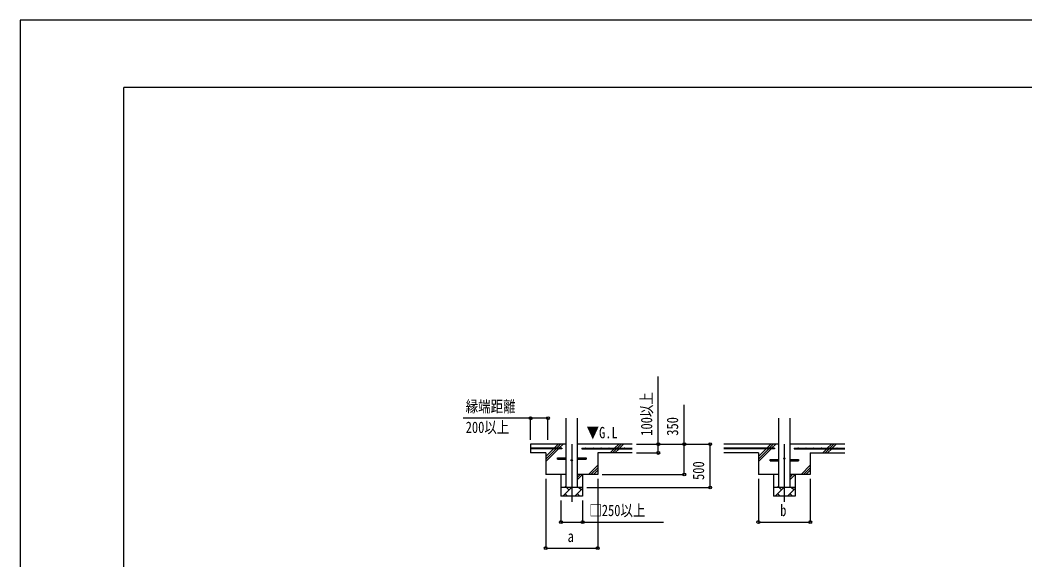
# Model space of a CAD drawing. Units: millimetres, scale not verified. Extents: x -16820 to 16820, y -11880 to 11880.
# Drawn here: x -16820 to -5205, y 5643 to 11880 of the extents above; entities that cross this region are included whole.
import ezdxf
from ezdxf.enums import TextEntityAlignment as Align

# ---------------------------------------------------------------- set-up
doc = ezdxf.new("R2010")
doc.units = ezdxf.units.MM
doc.header["$LTSCALE"] = 60
for name, color, linetype in [('0-2_USER1', 3, 'Continuous'), ('0-3_YKK_12', 2, 'Continuous'), ('0-4_YKK_13', 4, 'Continuous'), ('0-5_YKK_A1', 4, 'Continuous'), ('0-6_YKK_D', 6, 'Continuous'), ('0-7_YKK_ZWAK', 7, 'Continuous')]:
    doc.layers.add(name, color=color, linetype=linetype)
doc.styles.add('ＭＳ ゴシック', font='')
doc.styles.get('ＭＳ ゴシック').set_extended_font_data('MS Gothic')

msp = doc.modelspace()

# ---------------------------------------------------------------- linework, layer by layer
at = {"layer": '0-3_YKK_12'}
for p, q in [((-10443.29, 6979.57), (-10443.29, 6313.62)), ((-7985.9, 6979.57), (-7985.9, 6313.62))]:
    msp.add_line(p, q, dxfattribs=at)
at = {"layer": '0-4_YKK_13'}
for p, q in [((-10608.29, 6822.57), (-10505.79, 6822.57)), ((-10608.29, 6806.57), (-10608.29, 6822.57)), ((-10608.29, 6806.57), (-10505.79, 6806.57)), ((-10380.79, 6822.57), (-10278.29, 6822.57)), ((-10380.79, 6806.57), (-10278.29, 6806.57)), ((-10278.29, 6822.57), (-10278.29, 6806.57)), ((-8150.9, 6802.57), (-8048.4, 6802.57)), ((-8150.9, 6786.57), (-8150.9, 6802.57)), ((-8150.9, 6786.57), (-8048.4, 6786.57)), ((-7923.4, 6802.57), (-7820.9, 6802.57)), ((-7923.4, 6786.57), (-7820.9, 6786.57)), ((-7820.9, 6802.57), (-7820.9, 6786.57))]:
    msp.add_line(p, q, dxfattribs=at)
for centre in [(-10443.29, 6794.57), (-7985.9, 6814.57)]:
    msp.add_circle(centre, 8, dxfattribs=at)
at = {"layer": '0-5_YKK_A1'}
for p, q in [((-10505.79, 6479.57), (-10505.79, 7279.57)), ((-10380.79, 7279.57), (-10380.79, 6479.57)), ((-8048.4, 6479.57), (-8048.4, 7279.57)), ((-7923.4, 7279.57), (-7923.4, 6479.57)), ((-10505.79, 6979.57), (-10918.29, 6979.57)), ((-10918.29, 6979.57), (-10918.29, 6879.57)), ((-10647.36, 6932.07), (-10599.86, 6979.57)), ((-10619.08, 6932.07), (-10571.58, 6979.57)), ((-10590.79, 6932.07), (-10543.29, 6979.57)), ((-9743.29, 6979.57), (-10380.79, 6979.57)), ((-9947.36, 6932.07), (-9899.86, 6979.57)), ((-9919.08, 6932.07), (-9871.58, 6979.57)), ((-9890.79, 6932.07), (-9843.29, 6979.57)), ((-8048.4, 6979.57), (-8685.9, 6979.57)), ((-8189.97, 6932.07), (-8142.47, 6979.57)), ((-8161.69, 6932.07), (-8114.19, 6979.57)), ((-8133.4, 6932.07), (-8085.9, 6979.57)), ((-7285.9, 6979.57), (-7923.4, 6979.57)), ((-7489.97, 6932.07), (-7442.47, 6979.57)), ((-7461.69, 6932.07), (-7414.19, 6979.57)), ((-7433.4, 6932.07), (-7385.9, 6979.57)), ((-10558.29, 6932.07), (-10918.29, 6932.07)), ((-10558.29, 6927.07), (-10918.29, 6927.07)), ((-10743.29, 6879.57), (-10918.29, 6879.57)), ((-10743.29, 6779.57), (-10595.79, 6927.07)), ((-10743.29, 6836.13), (-10652.36, 6927.07)), ((-10743.29, 6807.85), (-10624.08, 6927.07)), ((-10743.29, 6879.57), (-10743.29, 6629.57)), ((-10558.29, 6932.07), (-10558.29, 6927.07)), ((-10328.29, 6932.07), (-9743.29, 6932.07)), ((-10328.29, 6932.07), (-10328.29, 6927.07)), ((-10328.29, 6927.07), (-9743.29, 6927.07)), ((-9743.29, 6879.57), (-10143.29, 6879.57)), ((-10143.29, 6879.57), (-10143.29, 6629.57)), ((-9999.86, 6879.57), (-9952.36, 6927.07)), ((-9971.58, 6879.57), (-9924.08, 6927.07)), ((-9943.29, 6879.57), (-9895.79, 6927.07)), ((-8100.9, 6932.07), (-8685.9, 6932.07)), ((-8100.9, 6927.07), (-8685.9, 6927.07)), ((-8285.9, 6879.57), (-8685.9, 6879.57)), ((-8285.9, 6779.57), (-8138.4, 6927.07)), ((-8285.9, 6836.13), (-8194.97, 6927.07)), ((-8285.9, 6807.85), (-8166.69, 6927.07)), ((-8285.9, 6879.57), (-8285.9, 6629.57)), ((-8100.9, 6932.07), (-8100.9, 6927.07)), ((-7870.9, 6932.07), (-7285.9, 6932.07)), ((-7870.9, 6932.07), (-7870.9, 6927.07)), ((-7870.9, 6927.07), (-7285.9, 6927.07)), ((-7685.9, 6879.57), (-7685.9, 6629.57)), ((-7685.9, 6879.57), (-7285.9, 6879.57)), ((-7542.47, 6879.57), (-7494.97, 6927.07)), ((-7514.19, 6879.57), (-7466.69, 6927.07)), ((-7485.9, 6879.57), (-7438.4, 6927.07)), ((-10505.79, 6629.57), (-10743.29, 6629.57)), ((-10568.29, 6629.57), (-10568.29, 6379.57)), ((-10380.79, 6567.9), (-10319.12, 6629.57)), ((-10380.79, 6596.18), (-10347.41, 6629.57)), ((-10143.29, 6629.57), (-10380.79, 6629.57)), ((-10318.29, 6629.57), (-10318.29, 6379.57)), ((-10249.86, 6629.57), (-10143.29, 6736.13)), ((-10221.58, 6629.57), (-10143.29, 6707.85)), ((-10193.29, 6629.57), (-10143.29, 6679.57)), ((-8048.4, 6629.57), (-8285.9, 6629.57)), ((-8110.9, 6629.57), (-8110.9, 6379.57)), ((-7923.4, 6567.9), (-7861.73, 6629.57)), ((-7923.4, 6596.18), (-7890.02, 6629.57)), ((-7685.9, 6629.57), (-7923.4, 6629.57)), ((-7860.9, 6629.57), (-7860.9, 6379.57)), ((-7792.47, 6629.57), (-7685.9, 6736.13)), ((-7764.19, 6629.57), (-7685.9, 6707.85)), ((-7735.9, 6629.57), (-7685.9, 6679.57)), ((-10318.29, 6479.57), (-10568.29, 6479.57)), ((-10547.55, 6379.57), (-10447.55, 6479.57)), ((-10525.69, 6479.57), (-10505.79, 6499.47)), ((-10519, 6408.12), (-10490.45, 6379.57)), ((-10476.11, 6451.01), (-10504.66, 6479.57)), ((-10406.13, 6379.57), (-10318.29, 6467.41)), ((-10377.58, 6408.12), (-10349.03, 6379.57)), ((-10334.69, 6451.01), (-10363.24, 6479.57)), ((-7860.9, 6479.57), (-8110.9, 6479.57)), ((-8090.17, 6379.57), (-7990.17, 6479.57)), ((-8068.3, 6479.57), (-8048.4, 6499.47)), ((-8061.61, 6408.12), (-8033.06, 6379.57)), ((-8018.72, 6451.01), (-8047.27, 6479.57)), ((-7948.74, 6379.57), (-7860.9, 6467.41)), ((-7920.19, 6408.12), (-7891.64, 6379.57)), ((-7877.3, 6451.01), (-7905.85, 6479.57)), ((-10318.29, 6379.57), (-10568.29, 6379.57)), ((-7860.9, 6379.57), (-8110.9, 6379.57))]:
    msp.add_line(p, q, dxfattribs=at)
for centre in [(-10873.29, 6934.57), (-10783.29, 6934.57), (-10693.29, 6934.57), (-10603.29, 6934.57), (-10283.29, 6934.57), (-10193.29, 6934.57), (-10103.29, 6934.57), (-10013.29, 6934.57), (-9923.29, 6934.57), (-9833.29, 6934.57), (-8595.9, 6934.57), (-8505.9, 6934.57), (-8415.9, 6934.57), (-8325.9, 6934.57), (-8235.9, 6934.57), (-8145.9, 6934.57), (-7825.9, 6934.57), (-7735.9, 6934.57), (-7645.9, 6934.57), (-7555.9, 6934.57), (-7465.9, 6934.57), (-7375.9, 6934.57)]:
    msp.add_circle(centre, 2.5, dxfattribs=at)
at = {"layer": '0-6_YKK_D'}
for p, q in [((-10918.29, 7030.57), (-10918.29, 7280.57)), ((-10718.29, 7030.57), (-10718.29, 7280.57)), ((-9693.29, 6979.57), (-9442.29, 6979.57)), ((-9693.29, 6979.57), (-8842.29, 6979.57)), ((-9693.29, 6979.57), (-9142.29, 6979.57)), ((-8843.29, 6479.57), (-8843.29, 6979.57)), ((-9693.29, 6879.57), (-9442.29, 6879.57)), ((-10093.29, 6629.57), (-9142.29, 6629.57)), ((-10743.29, 6579.57), (-10743.29, 5778.57)), ((-10142.29, 6579.57), (-10142.29, 5778.57)), ((-8285.9, 6579.57), (-8285.9, 6078.57)), ((-7685.9, 6579.57), (-7685.9, 6078.57)), ((-10268.29, 6479.57), (-8842.29, 6479.57)), ((-10568.29, 6329.57), (-10568.29, 6078.57)), ((-10318.29, 6329.57), (-10318.29, 6078.57)), ((-8285.9, 6079.57), (-7685.9, 6079.57)), ((-10743.29, 5779.57), (-10142.29, 5779.57))]:
    msp.add_line(p, q, dxfattribs=at)
for points in [[(-9443.29, 6879.57), (-9443.29, 6979.57), (-9443.29, 7760.37)], [(-9143.29, 6629.57), (-9143.29, 6979.57), (-9143.29, 7433.97)], [(-10718.29, 7279.57), (-10918.29, 7279.57), (-11699.09, 7279.57)], [(-10568.29, 6079.57), (-10318.29, 6079.57), (-9383.89, 6079.57)]]:
    msp.add_lwpolyline(points, dxfattribs=at)
for centre in [(-10918.29, 7279.57), (-10718.29, 7279.57), (-9443.29, 6979.57), (-9143.29, 6979.57), (-8843.29, 6979.57), (-9443.29, 6879.57), (-9143.29, 6629.57), (-8843.29, 6479.57), (-10568.29, 6079.57), (-10318.29, 6079.57), (-8285.9, 6079.57), (-7685.9, 6079.57), (-10743.29, 5779.57), (-10142.29, 5779.57)]:
    msp.add_circle(centre, 17, dxfattribs=at)
at = {"layer": '0-7_YKK_ZWAK'}
for p in [(15580.08, 11100), (-15619.92, -10100)]:
    msp.add_line(p, (-15619.92, 11100), dxfattribs=at)
msp.add_lwpolyline([(-16820, -11880), (16820, -11880), (16820, 11880), (-16820, 11880)], close=True, dxfattribs=at)

# ---------------------------------------------------------------- texts
at = {"layer": '0-2_USER1', "style": 'ＭＳ ゴシック', "width": 0.8}
msp.add_text('▼G.L', height=132, dxfattribs=at).set_placement((-10271.75, 7008.02), align=Align.BOTTOM_LEFT)
at = {"layer": '0-6_YKK_D', "style": 'ＭＳ ゴシック', "width": 0.8}
for s, p in [('100以上', (-9473.29, 7077.57)), ('350', (-9173.29, 7077.57)), ('500', (-8873.29, 6566.37))]:
    msp.add_text(s, height=132, rotation=90, dxfattribs=at).set_placement(p, align=Align.BOTTOM_LEFT)
for s, p in [('縁端距離', (-11669.09, 7309.57)), ('200以上', (-11669.09, 7069.57)), ('□250以上', (-10239.49, 6109.57)), ('b', (-8033.9, 6109.57)), ('a', (-10490.79, 5809.57))]:
    msp.add_text(s, height=132, dxfattribs=at).set_placement(p, align=Align.BOTTOM_LEFT)

doc.saveas('drawing.dxf')
